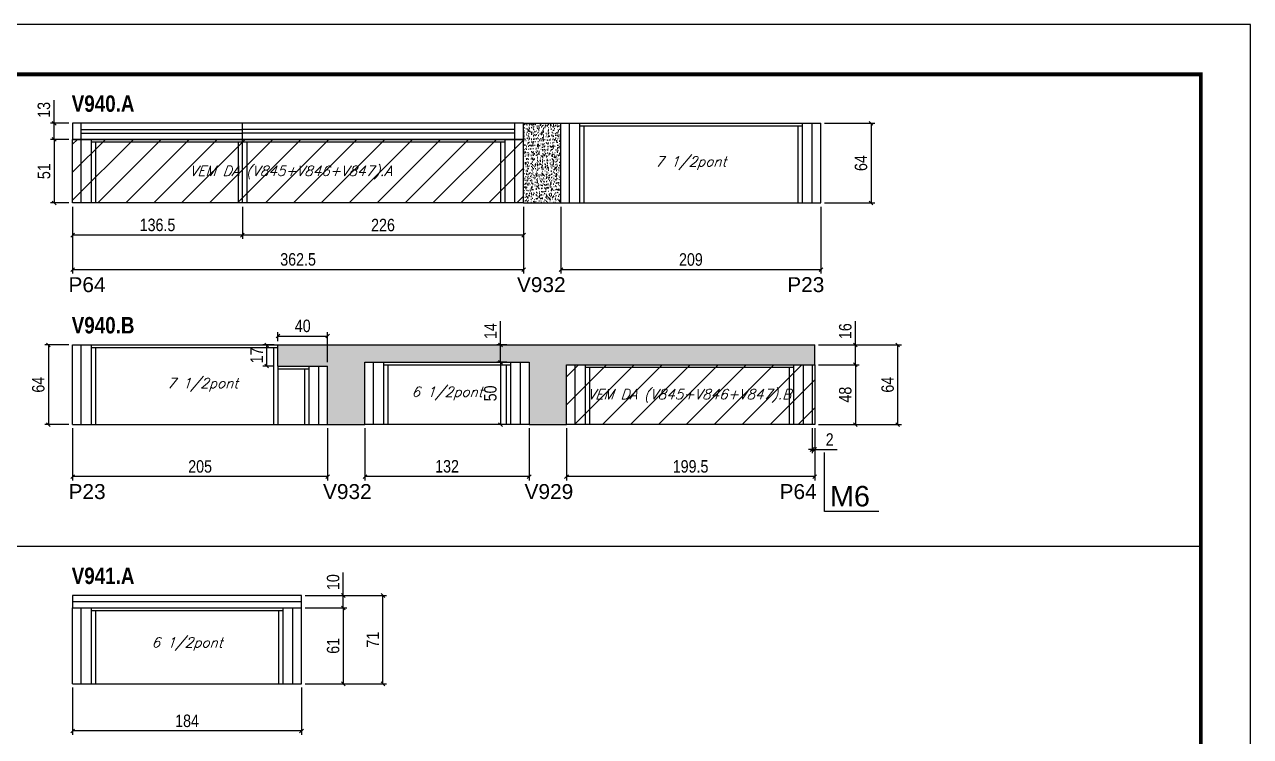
# Model space of a CAD drawing. Extents: x 3309 to 9563, y -2522 to 14608.
# Drawn here: x 5407 to 6393, y 8293 to 8865 of the extents above; entities that cross this region are included whole.
import ezdxf

# ---------------------------------------------------------------- set-up
doc = ezdxf.new("R2010")
doc.units = 0
doc.linetypes.add('DASHED', pattern=[0.75, 0.5, -0.25])
for name, color, linetype in [('5', 5, 'Continuous'), ('COTA', 241, 'Continuous'), ('NOMENCLATURA', 7, 'Continuous'), ('Painéis', 200, 'Continuous'), ('SARR_2.2x10', 60, 'Continuous'), ('SARR_2.2x7', 40, 'Continuous'), ('SARR_3.5x7', 81, 'Continuous'), ('SARR_EDITAR', 141, 'Continuous'), ('texto', 7, 'Continuous')]:
    doc.layers.add(name, color=color, linetype=linetype)
for name, color, linetype, lineweight in [('Folhas', 255, 'Continuous', 9), ('Hachura', 251, 'Continuous', 9), ('SARRAFO DE PRESSAO', 251, 'DASHED', 9)]:
    doc.layers.add(name, color=color, linetype=linetype, lineweight=lineweight)
doc.layers.add('Laje_Perimetro', color=7, linetype='Continuous', plot=False)
doc.styles.add('COTA TECNICA', font='techl___.ttf', dxfattribs={"height": 10})
doc.styles.add('Romans', font='romans.shx')
doc.styles.get("Standard").update_dxf_attribs({"font": 'arial.ttf'})
doc.styles.add('TECNICA', font='techb___.ttf', dxfattribs={"height": 10})
doc.dimstyles.new('PAINEL', dxfattribs={"dimtxt": 10, "dimasz": 3, "dimexe": 3, "dimexo": 3, "dimgap": 3, "dimtad": 1, "dimdec": 1, "dimzin": 12, "dimdsep": 46, "dimtxsty": 'COTA TECNICA', "dimblk1": 'OBLIQUE', "dimblk2": 'OBLIQUE', "dimsah": 1, "dimcen": 0.9, "dimclrd": 4, "dimclre": 4, "dimclrt": 240, "dimadec": 1, "dimazin": 3, "dimtfac": 1, "dimtdec": 1, "dimtmove": 0, "dimatfit": 3, "dimfxl": 1, "dimtolj": 1, "dimtzin": 12, "dimarcsym": 0})

# ---------------------------------------------------------------- blocks, each defined once
blk = doc.blocks.new('9999999999')
at = {"layer": 'Folhas'}
blk.add_lwpolyline([(98138.98, 34190.21), (99623.98, 34190.21), (99623.98, 35240.21), (98138.98, 35240.21)], close=True, dxfattribs=at)
at = {"layer": 'Folhas', "color": 30, "const_width": 3}
blk.add_lwpolyline([(98213.98, 34230.21), (99583.98, 34230.21), (99583.98, 35200.21), (98213.98, 35200.21)], close=True, dxfattribs=at)
blk = doc.blocks.new('_Oblique')
at = {"color": 0, "linetype": 'ByBlock', "lineweight": -2}
blk.add_line((-0.5, -0.5), (0.5, 0.5), dxfattribs=at)
blk = doc.blocks.new('*D1967')
at = {"layer": 'COTA', "color": 4, "linetype": 'ByBlock', "lineweight": -2, "transparency": 16777216}
for p, q in [((5582.56, 8718.68), (5582.56, 8692.76)), ((5808.56, 8718.68), (5808.56, 8692.76)), ((5808.56, 8695.76), (5582.56, 8695.76))]:
    blk.add_line(p, q, dxfattribs=at)
at = {"layer": 'Defpoints', "color": 0, "linetype": 'ByBlock', "transparency": 16777216}
for p in [(5582.56, 8721.68), (5808.56, 8721.68), (5582.56, 8695.76)]:
    blk.add_point(p, dxfattribs=at)
at = {"layer": 'COTA', "color": 4, "linetype": 'ByBlock', "lineweight": -2, "transparency": 16777216, "xscale": 3, "yscale": 3, "zscale": 3, "rotation": 180}
blk.add_blockref('_Oblique', (5582.56, 8695.76), dxfattribs=at)
at = {"layer": 'COTA', "color": 4, "linetype": 'ByBlock', "lineweight": -2, "transparency": 16777216, "xscale": 3, "yscale": 3, "zscale": 3}
blk.add_blockref('_Oblique', (5808.56, 8695.76), dxfattribs=at)
at = {"layer": 'COTA', "color": 240, "linetype": 'ByBlock', "transparency": 16777216, "insert": (5695.56, 8703.86), "char_height": 10, "attachment_point": 5, "style": 'COTA TECNICA'}
blk.add_mtext('\\A1;226', dxfattribs=at)
blk = doc.blocks.new('*D1968')
at = {"layer": 'COTA', "color": 4, "linetype": 'ByBlock', "lineweight": -2, "transparency": 16777216}
for p, q in [((5446.06, 8718.68), (5446.06, 8692.76)), ((5582.56, 8718.68), (5582.56, 8692.76)), ((5582.56, 8695.76), (5446.06, 8695.76))]:
    blk.add_line(p, q, dxfattribs=at)
at = {"layer": 'Defpoints', "color": 0, "linetype": 'ByBlock', "transparency": 16777216}
for p in [(5446.06, 8721.68), (5582.56, 8721.68), (5446.06, 8695.76)]:
    blk.add_point(p, dxfattribs=at)
at = {"layer": 'COTA', "color": 4, "linetype": 'ByBlock', "lineweight": -2, "transparency": 16777216, "xscale": 3, "yscale": 3, "zscale": 3, "rotation": 180}
blk.add_blockref('_Oblique', (5446.06, 8695.76), dxfattribs=at)
at = {"layer": 'COTA', "color": 4, "linetype": 'ByBlock', "lineweight": -2, "transparency": 16777216, "xscale": 3, "yscale": 3, "zscale": 3}
blk.add_blockref('_Oblique', (5582.56, 8695.76), dxfattribs=at)
at = {"layer": 'COTA', "color": 240, "linetype": 'ByBlock', "transparency": 16777216, "insert": (5514.31, 8703.98), "char_height": 10, "attachment_point": 5, "style": 'COTA TECNICA'}
blk.add_mtext('\\A1;136.5', dxfattribs=at)
blk = doc.blocks.new('*D1969')
at = {"layer": 'COTA', "color": 4, "linetype": 'ByBlock', "lineweight": -2, "transparency": 16777216}
for p, q in [((5446.06, 8718.68), (5446.06, 8665.05)), ((5808.56, 8718.68), (5808.56, 8665.05)), ((5808.56, 8668.05), (5446.06, 8668.05))]:
    blk.add_line(p, q, dxfattribs=at)
at = {"layer": 'Defpoints', "color": 0, "linetype": 'ByBlock', "transparency": 16777216}
for p in [(5446.06, 8721.68), (5808.56, 8721.68), (5446.06, 8668.05)]:
    blk.add_point(p, dxfattribs=at)
at = {"layer": 'COTA', "color": 4, "linetype": 'ByBlock', "lineweight": -2, "transparency": 16777216, "xscale": 3, "yscale": 3, "zscale": 3, "rotation": 180}
blk.add_blockref('_Oblique', (5446.06, 8668.05), dxfattribs=at)
at = {"layer": 'COTA', "color": 4, "linetype": 'ByBlock', "lineweight": -2, "transparency": 16777216, "xscale": 3, "yscale": 3, "zscale": 3}
blk.add_blockref('_Oblique', (5808.56, 8668.05), dxfattribs=at)
at = {"layer": 'COTA', "color": 240, "linetype": 'ByBlock', "transparency": 16777216, "insert": (5627.31, 8676.27), "char_height": 10, "attachment_point": 5, "style": 'COTA TECNICA'}
blk.add_mtext('\\A1;362.5', dxfattribs=at)
blk = doc.blocks.new('*D1970')
at = {"layer": 'COTA', "color": 4, "lineweight": -2, "transparency": 16777216}
for p, q in [((5838.56, 8718.68), (5838.56, 8665.05)), ((6047.56, 8718.68), (6047.56, 8665.05)), ((6047.56, 8668.05), (5838.56, 8668.05))]:
    blk.add_line(p, q, dxfattribs=at)
at = {"layer": 'Defpoints', "color": 0, "transparency": 16777216}
for p in [(5838.56, 8721.68), (6047.56, 8721.68), (5838.56, 8668.05)]:
    blk.add_point(p, dxfattribs=at)
at = {"layer": 'COTA', "color": 4, "lineweight": -2, "transparency": 16777216, "xscale": 3, "yscale": 3, "zscale": 3, "rotation": 180}
blk.add_blockref('_Oblique', (5838.56, 8668.05), dxfattribs=at)
at = {"layer": 'COTA', "color": 4, "lineweight": -2, "transparency": 16777216, "xscale": 3, "yscale": 3, "zscale": 3}
blk.add_blockref('_Oblique', (6047.56, 8668.05), dxfattribs=at)
at = {"layer": 'COTA', "color": 240, "transparency": 16777216, "insert": (5943.06, 8676.18), "char_height": 10, "attachment_point": 5, "style": 'COTA TECNICA'}
blk.add_mtext('\\A1;209', dxfattribs=at)
blk = doc.blocks.new('*D1971')
at = {"layer": 'COTA', "color": 4, "lineweight": -2, "transparency": 16777216}
for p, q in [((6050.56, 8785.68), (6090.92, 8785.68)), ((6087.92, 8785.68), (6087.92, 8721.68)), ((6050.56, 8721.68), (6090.92, 8721.68))]:
    blk.add_line(p, q, dxfattribs=at)
at = {"layer": 'Defpoints', "color": 0, "transparency": 16777216}
for p in [(6047.56, 8785.68), (6047.56, 8721.68), (6087.92, 8721.68)]:
    blk.add_point(p, dxfattribs=at)
at = {"layer": 'COTA', "color": 4, "lineweight": -2, "transparency": 16777216, "xscale": 3, "yscale": 3, "zscale": 3}
for p, rotation in [((6087.92, 8785.68), 90), ((6087.92, 8721.68), 270)]:
    blk.add_blockref('_Oblique', p, dxfattribs=dict(at, rotation=rotation))
at = {"layer": 'COTA', "color": 240, "transparency": 16777216, "insert": (6079.82, 8753.68), "char_height": 10, "attachment_point": 5, "rotation": 90, "style": 'COTA TECNICA'}
blk.add_mtext('\\A1;64', dxfattribs=at)
blk = doc.blocks.new('*D1972')
at = {"layer": 'COTA', "color": 4, "lineweight": -2, "transparency": 16777216}
for p, q in [((5443.06, 8772.68), (5428.23, 8772.68)), ((5431.23, 8772.68), (5431.23, 8721.68)), ((5443.06, 8721.68), (5428.23, 8721.68))]:
    blk.add_line(p, q, dxfattribs=at)
at = {"layer": 'Defpoints', "color": 0, "transparency": 16777216}
for p in [(5446.06, 8772.68), (5431.23, 8721.68), (5446.06, 8721.68)]:
    blk.add_point(p, dxfattribs=at)
at = {"layer": 'COTA', "color": 4, "lineweight": -2, "transparency": 16777216, "xscale": 3, "yscale": 3, "zscale": 3}
for p, rotation in [((5431.23, 8772.68), 90), ((5431.23, 8721.68), 270)]:
    blk.add_blockref('_Oblique', p, dxfattribs=dict(at, rotation=rotation))
at = {"layer": 'COTA', "color": 240, "transparency": 16777216, "insert": (5423.12, 8747.18), "char_height": 10, "attachment_point": 5, "rotation": 90, "style": 'COTA TECNICA'}
blk.add_mtext('\\A1;51', dxfattribs=at)
blk = doc.blocks.new('*D1973')
at = {"layer": 'COTA', "color": 4, "lineweight": -2, "transparency": 16777216}
for p, q in [((5431.23, 8785.68), (5431.23, 8804.19)), ((5443.06, 8785.68), (5428.23, 8785.68)), ((5431.23, 8772.68), (5431.23, 8785.68)), ((5443.06, 8772.68), (5428.23, 8772.68))]:
    blk.add_line(p, q, dxfattribs=at)
at = {"layer": 'Defpoints', "color": 0, "transparency": 16777216}
for p in [(5431.23, 8785.68), (5446.06, 8785.68), (5446.06, 8772.68)]:
    blk.add_point(p, dxfattribs=at)
at = {"layer": 'COTA', "color": 4, "lineweight": -2, "transparency": 16777216, "xscale": 3, "yscale": 3, "zscale": 3}
for p, rotation in [((5431.23, 8785.68), 90), ((5431.23, 8772.68), 270)]:
    blk.add_blockref('_Oblique', p, dxfattribs=dict(at, rotation=rotation))
at = {"layer": 'COTA', "color": 240, "transparency": 16777216, "insert": (5423.01, 8796.44), "char_height": 10, "attachment_point": 5, "rotation": 90, "style": 'COTA TECNICA'}
blk.add_mtext('\\A1;13', dxfattribs=at)
blk = doc.blocks.new('*D1974')
at = {"layer": 'COTA', "color": 4, "lineweight": -2, "transparency": 16777216}
for p, q in [((5446.06, 8540.66), (5446.06, 8498.84)), ((5651.06, 8540.66), (5651.06, 8498.84)), ((5651.06, 8501.84), (5446.06, 8501.84))]:
    blk.add_line(p, q, dxfattribs=at)
at = {"layer": 'Defpoints', "color": 0, "transparency": 16777216}
for p in [(5446.06, 8543.66), (5651.06, 8543.66), (5446.06, 8501.84)]:
    blk.add_point(p, dxfattribs=at)
at = {"layer": 'COTA', "color": 4, "lineweight": -2, "transparency": 16777216, "xscale": 3, "yscale": 3, "zscale": 3, "rotation": 180}
blk.add_blockref('_Oblique', (5446.06, 8501.84), dxfattribs=at)
at = {"layer": 'COTA', "color": 4, "lineweight": -2, "transparency": 16777216, "xscale": 3, "yscale": 3, "zscale": 3}
blk.add_blockref('_Oblique', (5651.06, 8501.84), dxfattribs=at)
at = {"layer": 'COTA', "color": 240, "transparency": 16777216, "insert": (5548.56, 8509.95), "char_height": 10, "attachment_point": 5, "style": 'COTA TECNICA'}
blk.add_mtext('\\A1;205', dxfattribs=at)
blk = doc.blocks.new('*D1975')
at = {"layer": 'COTA', "color": 4, "lineweight": -2, "transparency": 16777216}
for p, q in [((5681.06, 8540.66), (5681.06, 8498.84)), ((5813.06, 8540.66), (5813.06, 8498.84)), ((5813.06, 8501.84), (5681.06, 8501.84))]:
    blk.add_line(p, q, dxfattribs=at)
at = {"layer": 'Defpoints', "color": 0, "transparency": 16777216}
for p in [(5681.06, 8543.66), (5813.06, 8543.66), (5681.06, 8501.84)]:
    blk.add_point(p, dxfattribs=at)
at = {"layer": 'COTA', "color": 4, "lineweight": -2, "transparency": 16777216, "xscale": 3, "yscale": 3, "zscale": 3, "rotation": 180}
blk.add_blockref('_Oblique', (5681.06, 8501.84), dxfattribs=at)
at = {"layer": 'COTA', "color": 4, "lineweight": -2, "transparency": 16777216, "xscale": 3, "yscale": 3, "zscale": 3}
blk.add_blockref('_Oblique', (5813.06, 8501.84), dxfattribs=at)
at = {"layer": 'COTA', "color": 240, "transparency": 16777216, "insert": (5747.06, 8510.06), "char_height": 10, "attachment_point": 5, "style": 'COTA TECNICA'}
blk.add_mtext('\\A1;132', dxfattribs=at)
blk = doc.blocks.new('*D1976')
at = {"layer": 'COTA', "color": 4, "lineweight": -2, "transparency": 16777216}
for p, q in [((5843.06, 8540.66), (5843.06, 8498.84)), ((6042.56, 8540.66), (6042.56, 8498.84)), ((6042.56, 8501.84), (5843.06, 8501.84))]:
    blk.add_line(p, q, dxfattribs=at)
at = {"layer": 'Defpoints', "color": 0, "transparency": 16777216}
for p in [(5843.06, 8543.66), (6042.56, 8543.66), (5843.06, 8501.84)]:
    blk.add_point(p, dxfattribs=at)
at = {"layer": 'COTA', "color": 4, "lineweight": -2, "transparency": 16777216, "xscale": 3, "yscale": 3, "zscale": 3, "rotation": 180}
blk.add_blockref('_Oblique', (5843.06, 8501.84), dxfattribs=at)
at = {"layer": 'COTA', "color": 4, "lineweight": -2, "transparency": 16777216, "xscale": 3, "yscale": 3, "zscale": 3}
blk.add_blockref('_Oblique', (6042.56, 8501.84), dxfattribs=at)
at = {"layer": 'COTA', "color": 240, "transparency": 16777216, "insert": (5942.81, 8509.98), "char_height": 10, "attachment_point": 5, "style": 'COTA TECNICA'}
blk.add_mtext('\\A1;199.5', dxfattribs=at)
blk = doc.blocks.new('*D1977')
at = {"layer": 'COTA', "color": 4, "lineweight": -2, "transparency": 16777216}
for p, q in [((6045.56, 8591.66), (6078.3, 8591.66)), ((6075.3, 8591.66), (6075.3, 8543.66)), ((6045.56, 8543.66), (6078.3, 8543.66))]:
    blk.add_line(p, q, dxfattribs=at)
at = {"layer": 'Defpoints', "color": 0, "transparency": 16777216}
for p in [(6042.56, 8591.66), (6042.56, 8543.66), (6075.3, 8543.66)]:
    blk.add_point(p, dxfattribs=at)
at = {"layer": 'COTA', "color": 4, "lineweight": -2, "transparency": 16777216, "xscale": 3, "yscale": 3, "zscale": 3}
for p, rotation in [((6075.3, 8591.66), 90), ((6075.3, 8543.66), 270)]:
    blk.add_blockref('_Oblique', p, dxfattribs=dict(at, rotation=rotation))
at = {"layer": 'COTA', "color": 240, "transparency": 16777216, "insert": (6067.2, 8567.66), "char_height": 10, "attachment_point": 5, "rotation": 90, "style": 'COTA TECNICA'}
blk.add_mtext('\\A1;48', dxfattribs=at)
blk = doc.blocks.new('*D1978')
at = {"layer": 'COTA', "color": 4, "lineweight": -2, "transparency": 16777216}
for p, q in [((6075.3, 8607.66), (6075.3, 8626.67)), ((6045.56, 8607.66), (6078.3, 8607.66)), ((6075.3, 8591.66), (6075.3, 8607.66)), ((6045.56, 8591.66), (6078.3, 8591.66))]:
    blk.add_line(p, q, dxfattribs=at)
at = {"layer": 'Defpoints', "color": 0, "transparency": 16777216}
for p in [(6042.56, 8607.66), (6075.3, 8607.66), (6042.56, 8591.66)]:
    blk.add_point(p, dxfattribs=at)
at = {"layer": 'COTA', "color": 4, "lineweight": -2, "transparency": 16777216, "xscale": 3, "yscale": 3, "zscale": 3}
for p, rotation in [((6075.3, 8607.66), 90), ((6075.3, 8591.66), 270)]:
    blk.add_blockref('_Oblique', p, dxfattribs=dict(at, rotation=rotation))
at = {"layer": 'COTA', "color": 240, "transparency": 16777216, "insert": (6067.19, 8618.67), "char_height": 10, "attachment_point": 5, "rotation": 90, "style": 'COTA TECNICA'}
blk.add_mtext('\\A1;16', dxfattribs=at)
blk = doc.blocks.new('*D1979')
at = {"layer": 'COTA', "color": 4, "lineweight": -2, "transparency": 16777216}
for p, q in [((6045.56, 8607.66), (6112.35, 8607.66)), ((6109.35, 8543.66), (6109.35, 8607.66)), ((6045.56, 8543.66), (6112.35, 8543.66))]:
    blk.add_line(p, q, dxfattribs=at)
at = {"layer": 'Defpoints', "color": 0, "transparency": 16777216}
for p in [(6042.56, 8607.66), (6109.35, 8607.66), (6042.56, 8543.66)]:
    blk.add_point(p, dxfattribs=at)
at = {"layer": 'COTA', "color": 4, "lineweight": -2, "transparency": 16777216, "xscale": 3, "yscale": 3, "zscale": 3}
for p, rotation in [((6109.35, 8607.66), 90), ((6109.35, 8543.66), 270)]:
    blk.add_blockref('_Oblique', p, dxfattribs=dict(at, rotation=rotation))
at = {"layer": 'COTA', "color": 240, "transparency": 16777216, "insert": (6101.24, 8575.66), "char_height": 10, "attachment_point": 5, "rotation": 90, "style": 'COTA TECNICA'}
blk.add_mtext('\\A1;64', dxfattribs=at)
blk = doc.blocks.new('*D1980')
at = {"layer": 'COTA', "color": 4, "lineweight": -2, "transparency": 16777216}
for p, q in [((5795.06, 8593.66), (5787, 8593.66)), ((5790, 8593.66), (5790, 8543.66)), ((5795.06, 8543.66), (5787, 8543.66))]:
    blk.add_line(p, q, dxfattribs=at)
at = {"layer": 'Defpoints', "color": 0, "transparency": 16777216}
for p in [(5798.06, 8593.66), (5790, 8543.66), (5798.06, 8543.66)]:
    blk.add_point(p, dxfattribs=at)
at = {"layer": 'COTA', "color": 4, "lineweight": -2, "transparency": 16777216, "xscale": 3, "yscale": 3, "zscale": 3}
for p, rotation in [((5790, 8593.66), 90), ((5790, 8543.66), 270)]:
    blk.add_blockref('_Oblique', p, dxfattribs=dict(at, rotation=rotation))
at = {"layer": 'COTA', "color": 240, "transparency": 16777216, "insert": (5781.89, 8568.66), "char_height": 10, "attachment_point": 5, "rotation": 90, "style": 'COTA TECNICA'}
blk.add_mtext('\\A1;50', dxfattribs=at)
blk = doc.blocks.new('*D1981')
at = {"layer": 'COTA', "color": 4, "lineweight": -2, "transparency": 16777216}
for p, q in [((5790, 8607.66), (5790, 8626.78)), ((5795.06, 8607.66), (5787, 8607.66)), ((5790, 8593.66), (5790, 8607.66)), ((5795.06, 8593.66), (5787, 8593.66))]:
    blk.add_line(p, q, dxfattribs=at)
at = {"layer": 'Defpoints', "color": 0, "transparency": 16777216}
for p in [(5790, 8607.66), (5798.06, 8607.66), (5798.06, 8593.66)]:
    blk.add_point(p, dxfattribs=at)
at = {"layer": 'COTA', "color": 4, "lineweight": -2, "transparency": 16777216, "xscale": 3, "yscale": 3, "zscale": 3}
for p, rotation in [((5790, 8607.66), 90), ((5790, 8593.66), 270)]:
    blk.add_blockref('_Oblique', p, dxfattribs=dict(at, rotation=rotation))
at = {"layer": 'COTA', "color": 240, "transparency": 16777216, "insert": (5781.93, 8618.72), "char_height": 10, "attachment_point": 5, "rotation": 90, "style": 'COTA TECNICA'}
blk.add_mtext('\\A1;14', dxfattribs=at)
blk = doc.blocks.new('*D1982')
at = {"layer": 'COTA', "color": 4, "lineweight": -2, "transparency": 16777216}
for p, q in [((5611.06, 8610.66), (5611.06, 8617.76)), ((5611.06, 8614.76), (5651.06, 8614.76)), ((5651.06, 8593.66), (5651.06, 8617.76))]:
    blk.add_line(p, q, dxfattribs=at)
at = {"layer": 'Defpoints', "color": 0, "transparency": 16777216}
for p in [(5651.06, 8614.76), (5611.06, 8607.66), (5651.06, 8590.66)]:
    blk.add_point(p, dxfattribs=at)
at = {"layer": 'COTA', "color": 4, "lineweight": -2, "transparency": 16777216, "xscale": 3, "yscale": 3, "zscale": 3, "rotation": 180}
blk.add_blockref('_Oblique', (5611.06, 8614.76), dxfattribs=at)
at = {"layer": 'COTA', "color": 4, "lineweight": -2, "transparency": 16777216, "xscale": 3, "yscale": 3, "zscale": 3}
blk.add_blockref('_Oblique', (5651.06, 8614.76), dxfattribs=at)
at = {"layer": 'COTA', "color": 240, "transparency": 16777216, "insert": (5631.06, 8622.86), "char_height": 10, "attachment_point": 5, "style": 'COTA TECNICA'}
blk.add_mtext('\\A1;40', dxfattribs=at)
blk = doc.blocks.new('*D1983')
at = {"layer": 'COTA', "color": 4, "lineweight": -2, "transparency": 16777216}
for p, q in [((5608.06, 8607.66), (5599.06, 8607.66)), ((5602.06, 8590.66), (5602.06, 8607.66)), ((5608.06, 8590.66), (5599.06, 8590.66))]:
    blk.add_line(p, q, dxfattribs=at)
at = {"layer": 'Defpoints', "color": 0, "transparency": 16777216}
for p in [(5602.06, 8607.66), (5611.06, 8607.66), (5611.06, 8590.66)]:
    blk.add_point(p, dxfattribs=at)
at = {"layer": 'COTA', "color": 4, "lineweight": -2, "transparency": 16777216, "xscale": 3, "yscale": 3, "zscale": 3}
for p, rotation in [((5602.06, 8607.66), 90), ((5602.06, 8590.66), 270)]:
    blk.add_blockref('_Oblique', p, dxfattribs=dict(at, rotation=rotation))
at = {"layer": 'COTA', "color": 240, "transparency": 16777216, "insert": (5593.99, 8599.16), "char_height": 10, "attachment_point": 5, "rotation": 90, "style": 'COTA TECNICA'}
blk.add_mtext('\\A1;17', dxfattribs=at)
blk = doc.blocks.new('*D1984')
at = {"layer": 'COTA', "color": 4, "lineweight": -2, "transparency": 16777216}
for p, q in [((6040.56, 8540.66), (6040.56, 8520.62)), ((6042.56, 8540.66), (6042.56, 8520.62)), ((6040.56, 8523.62), (6037.56, 8523.62)), ((6040.56, 8523.62), (6042.56, 8523.62)), ((6042.56, 8523.62), (6060.67, 8523.62))]:
    blk.add_line(p, q, dxfattribs=at)
at = {"layer": 'Defpoints', "color": 0, "transparency": 16777216}
for p in [(6040.56, 8543.66, 0), (6042.56, 8543.66, 0), (6042.56, 8523.62)]:
    blk.add_point(p, dxfattribs=at)
at = {"layer": 'COTA', "color": 4, "lineweight": -2, "transparency": 16777216, "xscale": 3, "yscale": 3, "zscale": 3}
blk.add_blockref('_Oblique', (6040.56, 8523.62), dxfattribs=at)
at = {"layer": 'COTA', "color": 4, "lineweight": -2, "transparency": 16777216, "xscale": 3, "yscale": 3, "zscale": 3, "rotation": 180}
blk.add_blockref('_Oblique', (6042.56, 8523.62), dxfattribs=at)
at = {"layer": 'COTA', "color": 240, "transparency": 16777216, "insert": (6054.62, 8531.62), "char_height": 10, "attachment_point": 5, "style": 'COTA TECNICA'}
blk.add_mtext('\\A1;2', dxfattribs=at)
blk = doc.blocks.new('*D1992')
at = {"layer": 'COTA', "color": 4, "lineweight": -2, "transparency": 16777216}
for p, q in [((5446.06, 8332.36), (5446.06, 8294.52)), ((5630.06, 8332.36), (5630.06, 8294.52)), ((5630.06, 8297.52), (5446.06, 8297.52))]:
    blk.add_line(p, q, dxfattribs=at)
at = {"layer": 'Defpoints', "color": 0, "transparency": 16777216}
for p in [(5446.06, 8335.36), (5630.06, 8335.36), (5446.06, 8297.52)]:
    blk.add_point(p, dxfattribs=at)
at = {"layer": 'COTA', "color": 4, "lineweight": -2, "transparency": 16777216, "xscale": 3, "yscale": 3, "zscale": 3, "rotation": 180}
blk.add_blockref('_Oblique', (5446.06, 8297.52), dxfattribs=at)
at = {"layer": 'COTA', "color": 4, "lineweight": -2, "transparency": 16777216, "xscale": 3, "yscale": 3, "zscale": 3}
blk.add_blockref('_Oblique', (5630.06, 8297.52), dxfattribs=at)
at = {"layer": 'COTA', "color": 240, "transparency": 16777216, "insert": (5538.06, 8305.61), "char_height": 10, "attachment_point": 5, "style": 'COTA TECNICA'}
blk.add_mtext('\\A1;184', dxfattribs=at)
blk = doc.blocks.new('*D1993')
at = {"layer": 'COTA', "color": 4, "lineweight": -2, "transparency": 16777216}
for p, q in [((5633.06, 8396.36), (5666.62, 8396.36)), ((5663.62, 8396.36), (5663.62, 8335.36)), ((5633.06, 8335.36), (5666.62, 8335.36))]:
    blk.add_line(p, q, dxfattribs=at)
at = {"layer": 'Defpoints', "color": 0, "transparency": 16777216}
for p in [(5630.06, 8396.36), (5630.06, 8335.36), (5663.62, 8335.36)]:
    blk.add_point(p, dxfattribs=at)
at = {"layer": 'COTA', "color": 4, "lineweight": -2, "transparency": 16777216, "xscale": 3, "yscale": 3, "zscale": 3}
for p, rotation in [((5663.62, 8396.36), 90), ((5663.62, 8335.36), 270)]:
    blk.add_blockref('_Oblique', p, dxfattribs=dict(at, rotation=rotation))
at = {"layer": 'COTA', "color": 240, "transparency": 16777216, "insert": (5655.52, 8365.86), "char_height": 10, "attachment_point": 5, "rotation": 90, "style": 'COTA TECNICA'}
blk.add_mtext('\\A1;61', dxfattribs=at)
blk = doc.blocks.new('*D1994')
at = {"layer": 'COTA', "color": 4, "lineweight": -2, "transparency": 16777216}
for p, q in [((5663.62, 8406.36), (5663.62, 8424.79)), ((5633.06, 8406.36), (5666.62, 8406.36)), ((5663.62, 8396.36), (5663.62, 8406.36)), ((5633.06, 8396.36), (5666.62, 8396.36))]:
    blk.add_line(p, q, dxfattribs=at)
at = {"layer": 'Defpoints', "color": 0, "transparency": 16777216}
for p in [(5630.06, 8406.36), (5663.62, 8406.36), (5630.06, 8396.36)]:
    blk.add_point(p, dxfattribs=at)
at = {"layer": 'COTA', "color": 4, "lineweight": -2, "transparency": 16777216, "xscale": 3, "yscale": 3, "zscale": 3}
for p, rotation in [((5663.62, 8406.36), 90), ((5663.62, 8396.36), 270)]:
    blk.add_blockref('_Oblique', p, dxfattribs=dict(at, rotation=rotation))
at = {"layer": 'COTA', "color": 240, "transparency": 16777216, "insert": (5655.52, 8417.07), "char_height": 10, "attachment_point": 5, "rotation": 90, "style": 'COTA TECNICA'}
blk.add_mtext('\\A1;10', dxfattribs=at)
blk = doc.blocks.new('*D1995')
at = {"layer": 'COTA', "color": 4, "lineweight": -2, "transparency": 16777216}
for p, q in [((5633.06, 8406.36), (5698.46, 8406.36)), ((5695.46, 8335.36), (5695.46, 8406.36)), ((5633.06, 8335.36), (5698.46, 8335.36))]:
    blk.add_line(p, q, dxfattribs=at)
at = {"layer": 'Defpoints', "color": 0, "transparency": 16777216}
for p in [(5630.06, 8406.36), (5695.46, 8406.36), (5630.06, 8335.36)]:
    blk.add_point(p, dxfattribs=at)
at = {"layer": 'COTA', "color": 4, "lineweight": -2, "transparency": 16777216, "xscale": 3, "yscale": 3, "zscale": 3}
for p, rotation in [((5695.46, 8406.36), 90), ((5695.46, 8335.36), 270)]:
    blk.add_blockref('_Oblique', p, dxfattribs=dict(at, rotation=rotation))
at = {"layer": 'COTA', "color": 240, "transparency": 16777216, "insert": (5687.39, 8370.86), "char_height": 10, "attachment_point": 5, "rotation": 90, "style": 'COTA TECNICA'}
blk.add_mtext('\\A1;71', dxfattribs=at)
blk = doc.blocks.new('*D2615')
at = {"layer": 'COTA', "color": 4, "lineweight": -2, "transparency": 16777216}
for p, q in [((5443.06, 8607.66), (5423.61, 8607.66)), ((5426.61, 8607.66), (5426.61, 8543.66)), ((5443.06, 8543.66), (5423.61, 8543.66))]:
    blk.add_line(p, q, dxfattribs=at)
at = {"layer": 'Defpoints', "color": 0, "transparency": 16777216}
for p in [(5446.06, 8607.66), (5426.61, 8543.66), (5446.06, 8543.66)]:
    blk.add_point(p, dxfattribs=at)
at = {"layer": 'COTA', "color": 4, "lineweight": -2, "transparency": 16777216, "xscale": 3, "yscale": 3, "zscale": 3}
for p, rotation in [((5426.61, 8607.66), 90), ((5426.61, 8543.66), 270)]:
    blk.add_blockref('_Oblique', p, dxfattribs=dict(at, rotation=rotation))
at = {"layer": 'COTA', "color": 240, "transparency": 16777216, "insert": (5418.51, 8575.66), "char_height": 10, "attachment_point": 5, "rotation": 90, "style": 'COTA TECNICA'}
blk.add_mtext('\\A1;64', dxfattribs=at)

msp = doc.modelspace()

# ---------------------------------------------------------------- hatches: boundary and pattern name
at = {"layer": 'COTA'}
h = msp.add_hatch(dxfattribs=at)
h.set_pattern_fill('AR-CONC', color=256, scale=0.03)
h.paths.add_polyline_path([(5838.56, 8785.68), (5808.56, 8785.68), (5808.56, 8772.68), (5808.56, 8721.68), (5838.56, 8721.68)])
h = msp.add_hatch(dxfattribs=at)
h.set_pattern_fill('AR-CONC', color=256, scale=0.03)
h.set_pattern_definition([(50, (-4, 19.9376), (5.46554, -0.4781726), [0.5715, -6.2865]), (355, (-4, 19.9376), (-1.0573026, 5.7317054), [0.4572, -5.0292175]), (100.451445, (-3.5445, 19.898), (4.4082374, 5.2535326), [0.4857003, -5.3427073]), (46.1842, (-4, 21.4616), (8.1323712, -1.26127), [0.85725, -9.42975]), (96.63556, (-3.322, 21.3565), (7.122124, 7.422784), [0.728551, -8.014068]), (351.18415, (-4, 21.462), (7.122124, 7.422784), [0.685799, -7.543792]), (21, (-3.238, 21.0806), (4.5484317, -3.067956), [0.5715, -6.2865]), (326, (-3.238, 21.0806), (1.854061, 5.525639), [0.4572, -5.0292]), (71.451445, (-2.859, 20.825), (6.4024926, 2.457683), [0.4857003, -5.342698]), (37.5, (-4, 19.9376), (0.0926581, 2.53665117), [0, -4.96824, 0, -5.1054, 0, -5.04825]), (7.5, (-4, 19.9376), (2.0045899, 3.00541724), [0, -2.91084, 0, -4.85394, 0, -1.92405]), (327.5, (-5.6993, 19.9376), (4.06771786, -0.1718623), [0, -1.905, 0, -5.9436, 0, -7.8867]), (317.5, (-6.4613, 19.9376), (4.4438754, 0.7627947), [0, -2.4765, 0, -3.94716, 0, -5.6007])])
h.paths.add_polyline_path([(5651.06, 8543.66), (5681.06, 8543.66), (5681.06, 8593.66), (5813.06, 8593.66), (5813.06, 8543.66), (5843.06, 8543.66), (5843.06, 8591.66), (6042.56, 8591.66), (6042.56, 8607.66), (5611.06, 8607.66), (5611.06, 8590.66), (5651.06, 8590.66)])
at = {"layer": 'Hachura', "linetype": 'ByBlock'}
h = msp.add_hatch(dxfattribs=at)
h.set_pattern_fill('ANSI31', color=256, scale=5)
h.paths.add_polyline_path([(5582.56, 8772.68), (5446.06, 8772.68), (5446.06, 8721.68), (5582.56, 8721.68)])
h.paths.add_polyline_path([(5808.56, 8772.68), (5582.56, 8772.68), (5582.56, 8721.68), (5808.56, 8721.68)])
h.paths.add_polyline_path([(6042.56, 8591.66), (5843.06, 8591.66), (5843.06, 8543.66), (6042.56, 8543.66)])

# ---------------------------------------------------------------- linework, layer by layer
at = {"layer": 'COTA'}
for p, q in [((5808.56, 8785.68), (5838.56, 8785.68)), ((5808.56, 8721.68), (5838.56, 8721.68)), ((5611.06, 8607.66), (6042.56, 8607.66)), ((6042.56, 8591.66), (6042.56, 8607.66)), ((5611.06, 8590.66), (5611.06, 8543.66)), ((5651.06, 8543.66), (5681.06, 8543.66)), ((5813.06, 8543.66), (5843.06, 8543.66)), ((4982.87, 8445.97), (6352.87, 8445.97))]:
    msp.add_line(p, q, dxfattribs=at)
at = {"layer": 'Laje_Perimetro'}
msp.add_lwpolyline([(6392.87, 8864.98), (4907.87, 8864.98), (4907.87, 7814.98), (6392.87, 7814.98)], close=True, dxfattribs=at)
at = {"layer": 'NOMENCLATURA', "linetype": 'Continuous'}
for p, q in [((6050.48, 8473.68, 0), (6050.48, 8521.11, 0)), ((6094.18, 8473.68, 0), (6050.48, 8473.68, 0))]:
    msp.add_line(p, q, dxfattribs=at)
at = {"layer": 'Painéis', "linetype": 'ByBlock'}
for p, q in [((5582.56, 8721.68), (5582.56, 8785.68)), ((5838.56, 8785.68), (6047.56, 8785.68)), ((5838.56, 8721.68), (5838.56, 8785.68)), ((6047.56, 8721.68), (6047.56, 8785.68)), ((5808.56, 8772.68), (5446.06, 8772.68)), ((5446.06, 8721.68), (5446.06, 8772.68)), ((5808.56, 8721.68), (5808.56, 8772.68)), ((5808.56, 8721.68), (5446.06, 8721.68)), ((5838.56, 8721.68), (6047.56, 8721.68)), ((5446.06, 8607.66), (5611.06, 8607.66)), ((5446.06, 8543.66), (5446.06, 8607.66)), ((5611.06, 8590.66), (5611.06, 8607.66)), ((5681.06, 8543.66), (5681.06, 8593.66)), ((5681.06, 8593.66), (5813.06, 8593.66)), ((5813.06, 8593.66), (5813.06, 8543.66)), ((5611.06, 8590.66), (5651.06, 8590.66)), ((5651.06, 8543.66), (5651.06, 8590.66)), ((5843.06, 8543.66), (5843.06, 8591.66)), ((5843.06, 8591.66), (6042.56, 8591.66)), ((6040.56, 8591.66), (6040.56, 8543.66)), ((6042.56, 8591.66), (6042.56, 8543.66)), ((5446.06, 8543.66), (5651.06, 8543.66)), ((5813.06, 8543.66), (5681.06, 8543.66)), ((6042.56, 8543.66), (5843.06, 8543.66)), ((5630.06, 8406.36), (5446.06, 8406.36)), ((5446.06, 8406.36), (5446.06, 8396.36)), ((5630.06, 8396.36), (5630.06, 8406.36)), ((5446.06, 8396.36), (5630.06, 8396.36)), ((5446.06, 8335.36), (5446.06, 8396.36)), ((5630.06, 8335.36), (5630.06, 8396.36)), ((5446.06, 8335.36), (5630.06, 8335.36))]:
    msp.add_line(p, q, dxfattribs=at)
at = {"layer": 'Painéis', "linetype": 'ByBlock', "elevation": 0}
msp.add_lwpolyline([(5446.06, 8772.68), (5808.56, 8772.68), (5808.56, 8785.68), (5446.06, 8785.68)], close=True, dxfattribs=at)
at = {"layer": 'SARR_2.2x10', "linetype": 'ByBlock'}
msp.add_line((5630.06, 8401.36), (5446.06, 8401.36), dxfattribs=at)
at = {"layer": 'SARR_2.2x7', "linetype": 'Continuous'}
for p, q in [((5453.06, 8772.68), (5453.06, 8785.68)), ((5801.56, 8772.68), (5801.56, 8785.68)), ((5845.56, 8721.68), (5845.56, 8785.68)), ((5853.56, 8783.48), (6032.56, 8783.48)), ((6040.56, 8721.68), (6040.56, 8785.68)), ((5453.06, 8721.68), (5453.06, 8772.68)), ((5801.56, 8721.68), (5801.56, 8772.68)), ((5582.56, 8770.48), (5461.06, 8770.48)), ((5793.56, 8770.48), (5582.56, 8770.48)), ((5453.06, 8543.66), (5453.06, 8607.66)), ((5461.06, 8605.46), (5611.06, 8605.46)), ((5688.06, 8543.66), (5688.06, 8593.66)), ((5806.06, 8543.66), (5806.06, 8593.66)), ((5611.06, 8588.46), (5636.06, 8588.46)), ((5644.06, 8543.66), (5644.06, 8590.66)), ((5798.06, 8591.46), (5696.06, 8591.46)), ((5850.06, 8543.66), (5850.06, 8591.66)), ((6025.56, 8589.46), (5858.06, 8589.46)), ((6033.56, 8543.66), (6033.56, 8591.66)), ((5453.06, 8335.36), (5453.06, 8396.36)), ((5623.06, 8335.36), (5623.06, 8396.36)), ((5461.06, 8394.16), (5615.06, 8394.16))]:
    msp.add_line(p, q, dxfattribs=at)
at = {"layer": 'SARR_3.5x7'}
for p, q in [((5853.56, 8785.68), (5853.56, 8721.68)), ((5857.06, 8783.48), (5857.06, 8721.68)), ((6029.06, 8783.48), (6029.06, 8721.68)), ((6032.56, 8785.68), (6032.56, 8721.68)), ((5461.06, 8772.68), (5461.06, 8721.68)), ((5793.56, 8772.68), (5793.56, 8721.68)), ((5464.56, 8770.48), (5464.56, 8721.68)), ((5579.06, 8770.48), (5579.06, 8721.68)), ((5586.06, 8770.48), (5586.06, 8721.68)), ((5790.06, 8770.48), (5790.06, 8721.68)), ((5461.06, 8607.66), (5461.06, 8543.66)), ((5464.56, 8605.46), (5464.56, 8543.66)), ((5607.56, 8605.46), (5607.56, 8543.66)), ((5696.06, 8593.66), (5696.06, 8543.66)), ((5798.06, 8593.66), (5798.06, 8543.66)), ((5632.56, 8588.46), (5632.56, 8543.66)), ((5636.06, 8590.66), (5636.06, 8543.66)), ((5699.56, 8591.46), (5699.56, 8543.66)), ((5794.56, 8591.46), (5794.56, 8543.66)), ((5858.06, 8591.66), (5858.06, 8543.66)), ((5861.56, 8589.46), (5861.56, 8543.66)), ((6022.06, 8589.46), (6022.06, 8543.66)), ((6025.56, 8591.66), (6025.56, 8543.66)), ((5461.06, 8396.36), (5461.06, 8335.36)), ((5615.06, 8396.36), (5615.06, 8335.36)), ((5464.56, 8394.16), (5464.56, 8335.36)), ((5611.56, 8394.16), (5611.56, 8335.36))]:
    msp.add_line(p, q, dxfattribs=at)
at = {"layer": 'SARR_EDITAR'}
for p, q in [((5453.06, 8780.68), (5582.56, 8780.68)), ((5801.56, 8780.68), (5582.56, 8780.68)), ((5453.06, 8777.68), (5582.56, 8777.68)), ((5801.56, 8777.68), (5582.56, 8777.68))]:
    msp.add_line(p, q, dxfattribs=at)

# ---------------------------------------------------------------- block references
at = {"layer": 'SARRAFO DE PRESSAO', "color": 6, "linetype": 'ByBlock'}
msp.add_blockref('9999999999', (-93231.11, -26375.22), dxfattribs=at)

# ---------------------------------------------------------------- texts
at = {"layer": '5', "linetype": 'Continuous'}
for s, rotation, p in [('P64', 359.99996, (5442.73, 8650.04)), ('V932', 0.00004, (5803.25, 8650.04)), ('P23', 0.00004, (6020.49, 8650.04)), ('P23', 359.99996, (5442.78, 8483.83)), ('V932', 359.99996, (5647.34, 8483.83)), ('V929', 359.99996, (5809.34, 8483.83)), ('P64', 359.99996, (6014.32, 8483.83))]:
    msp.add_text(s, height=12, rotation=rotation, dxfattribs=at).set_placement(p)
at = {"layer": 'NOMENCLATURA', "style": 'TECNICA'}
for s, p in [('V940.A', (5445.35, 8794.86)), ('V940.B', (5445.35, 8616.85)), ('V941.A', (5445.35, 8415.54))]:
    msp.add_text(s, height=13.2, dxfattribs=at).set_placement(p)
at = {"layer": 'NOMENCLATURA', "linetype": 'Continuous'}
msp.add_text('M6', height=16.5, dxfattribs=at).set_placement((6054.94, 8477.88, 0))
at = {"layer": 'texto', "color": 2, "char_height": 8, "attachment_point": 5, "style": 'Romans'}
for s, insert in [('{\\Q19;\\C256;VEM DA (V845+V846+V847).A}', (5621.45, 8746.08)), ('{\\Q19;\\C256;7 1/2pont}', (5943.06, 8753.68)), ('{\\Q19;\\C256;7 1/2pont}', (5550.56, 8575.66)), ('{\\Q19;\\C256;6 1/2pont}', (5747.06, 8568.66)), ('{\\Q19;\\C256;VEM DA (V845+V846+V847).B}', (5941.81, 8566.66)), ('{\\Q19;\\C256;6 1/2pont}', (5538.06, 8367.36))]:
    msp.add_mtext(s, dxfattribs=dict(at, insert=insert))

# ---------------------------------------------------------------- dimensions: what is measured, and where the dimension line sits
at = {"layer": 'COTA'}
for base, p1, p2, angle, picture, middle in [((5431.23, 8785.68), (5446.06, 8772.68), (5446.06, 8785.68), 90, '*D1973', (5423.01, 8796.44)), ((6087.92, 8721.68), (6047.56, 8785.68), (6047.56, 8721.68), 90, '*D1971', (6079.82, 8753.68)), ((5431.23, 8721.68), (5446.06, 8772.68), (5446.06, 8721.68), 90, '*D1972', (5423.12, 8747.18)), ((5790, 8607.66), (5798.06, 8593.66), (5798.06, 8607.66), 90, '*D1981', (5781.93, 8618.72)), ((6075.3, 8607.66), (6042.56, 8591.66), (6042.56, 8607.66), 90, '*D1978', (6067.19, 8618.67)), ((5426.61, 8543.66), (5446.06, 8607.66), (5446.06, 8543.66), 90, '*D2615', (5418.51, 8575.66)), ((5602.06, 8607.66), (5611.06, 8590.66), (5611.06, 8607.66), 90, '*D1983', (5593.99, 8599.16)), ((6109.35, 8607.66), (6042.56, 8543.66), (6042.56, 8607.66), 90, '*D1979', (6101.24, 8575.66)), ((5790, 8543.66), (5798.06, 8593.66), (5798.06, 8543.66), 90, '*D1980', (5781.89, 8568.66)), ((6075.3, 8543.66), (6042.56, 8591.66), (6042.56, 8543.66), 90, '*D1977', (6067.2, 8567.66)), ((6042.56, 8523.62, 0), (6040.56, 8543.66), (6042.56, 8543.66), 180, '*D1984', (6054.62, 8531.62, 0)), ((5663.62, 8406.36), (5630.06, 8396.36), (5630.06, 8406.36), 90, '*D1994', (5655.52, 8417.07)), ((5695.46, 8406.36), (5630.06, 8335.36), (5630.06, 8406.36), 90, '*D1995', (5687.39, 8370.86)), ((5663.62, 8335.36), (5630.06, 8396.36), (5630.06, 8335.36), 90, '*D1993', (5655.52, 8365.86))]:
    dim = msp.add_linear_dim(base=base, p1=p1, p2=p2, angle=angle, dimstyle='PAINEL', dxfattribs=at)
    dim.commit()
    dim.dimension.update_dxf_attribs({"geometry": picture, "text_midpoint": middle})
at = {"layer": 'COTA', "linetype": 'ByBlock'}
dim = msp.add_linear_dim(base=(5446.06, 8695.76), p1=(5582.56, 8721.68), p2=(5446.06, 8721.68), angle=180, dimstyle='PAINEL', override={"dimtmove": 1}, dxfattribs=at)
dim.commit()
dim.dimension.update_dxf_attribs({"geometry": '*D1968', "text_midpoint": (5514.31, 8703.98)})
for base, p2, picture, middle in [((5446.06, 8668.05), (5446.06, 8721.68), '*D1969', (5627.31, 8676.27)), ((5582.56, 8695.76), (5582.56, 8721.68), '*D1967', (5695.56, 8703.86))]:
    dim = msp.add_linear_dim(base=base, p1=(5808.56, 8721.68), p2=p2, angle=180, dimstyle='PAINEL', dxfattribs=at)
    dim.commit()
    dim.dimension.update_dxf_attribs({"geometry": picture, "text_midpoint": middle})
at = {"layer": 'COTA'}
for base, p1, p2, picture, middle in [((5838.56, 8668.05), (6047.56, 8721.68), (5838.56, 8721.68), '*D1970', (5943.06, 8676.18)), ((5651.06, 8614.76), (5611.06, 8607.66), (5651.06, 8590.66), '*D1982', (5631.06, 8622.86)), ((5446.06, 8501.84), (5651.06, 8543.66), (5446.06, 8543.66), '*D1974', (5548.56, 8509.95)), ((5681.06, 8501.84), (5813.06, 8543.66), (5681.06, 8543.66), '*D1975', (5747.06, 8510.06)), ((5843.06, 8501.84), (6042.56, 8543.66), (5843.06, 8543.66), '*D1976', (5942.81, 8509.98)), ((5446.06, 8297.52), (5630.06, 8335.36), (5446.06, 8335.36), '*D1992', (5538.06, 8305.61))]:
    dim = msp.add_linear_dim(base=base, p1=p1, p2=p2, dimstyle='PAINEL', dxfattribs=at)
    dim.commit()
    dim.dimension.update_dxf_attribs({"geometry": picture, "text_midpoint": middle})

doc.saveas('drawing.dxf')
